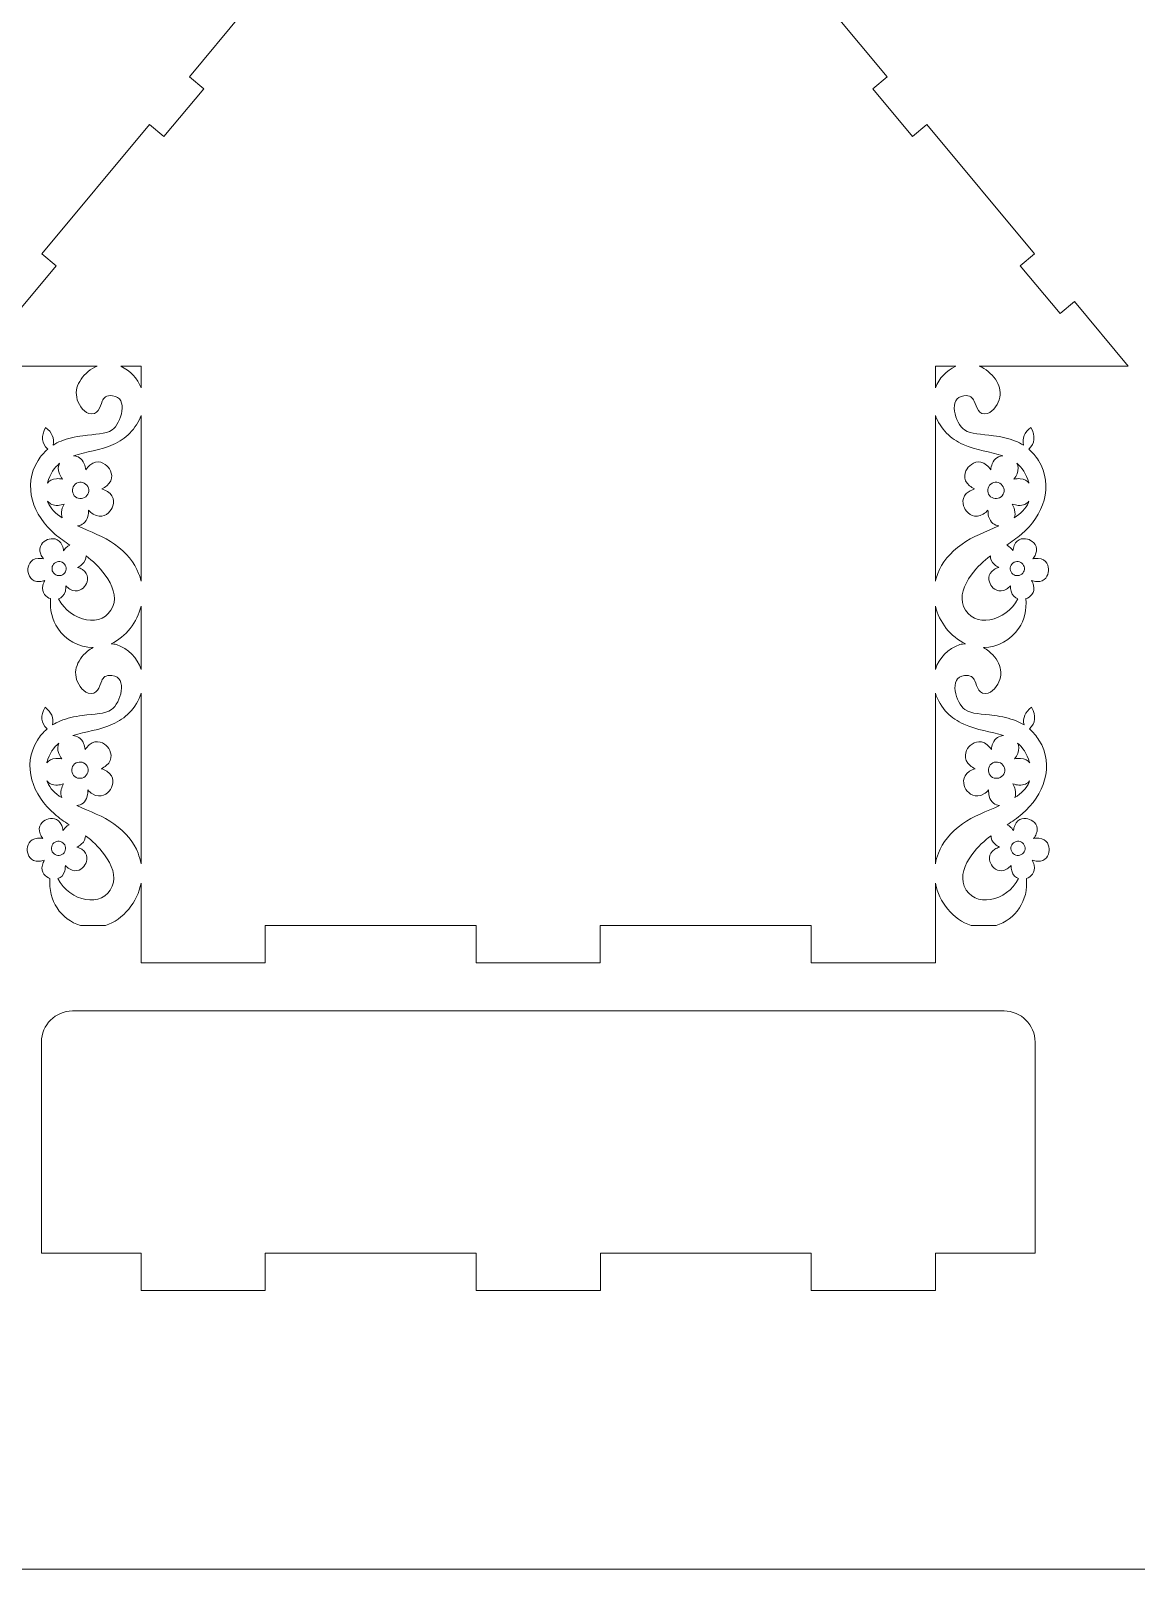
# Model space of a CAD drawing. Header units: millimetres. Extents: x -668 to 668, y -219 to 219.
# Drawn here: x 210.6 to 388.6, y -219.1 to 28.6 of the extents above; entities that cross this region are included whole.
import ezdxf

# ---------------------------------------------------------------- set-up
doc = ezdxf.new("R2010")
doc.units = ezdxf.units.MM
doc.header["$MEASUREMENT"] = 0
doc.layers.add('Layer 1', color=7, linetype='Continuous')

msp = doc.modelspace()

# ---------------------------------------------------------------- linework, layer by layer
at = {"layer": 'Layer 1', "color": 153, "lineweight": 20}
msp.add_lwpolyline([(28.9278, -219.0747), (668.1612, -219.0747), (668.1612, 159.8081), (28.9278, 159.8081), (28.9278, -219.0747)], close=True, dxfattribs=at)
at = {"layer": 'Layer 1', "color": 250, "lineweight": 20}
for points, knots in [([(292.2713, 88.5484), (292.2713, 88.5484), (283.5973, 78.1399), (283.5973, 78.1399), (283.5973, 78.1399), (283.5973, 78.1399), (285.902, 76.2193), (285.902, 76.2193), (285.902, 76.2193), (285.902, 76.2193), (279.5, 68.5372), (279.5, 68.5372), (279.5, 68.5372), (279.5, 68.5372), (277.1953, 70.4579), (277.1953, 70.4579), (277.1953, 70.4579), (277.1953, 70.4579), (259.8473, 49.6409), (259.8473, 49.6409), (259.8473, 49.6409), (259.8473, 49.6409), (262.152, 47.7203), (262.152, 47.7203), (262.152, 47.7203), (262.152, 47.7203), (255.75, 40.0382), (255.75, 40.0382), (255.75, 40.0382), (255.75, 40.0382), (253.4453, 41.9589), (253.4453, 41.9589), (253.4453, 41.9589), (253.4453, 41.9589), (244.7712, 31.5504), (244.7712, 31.5504), (244.7712, 31.5504), (244.7712, 31.5504), (236.0973, 21.1419), (236.0973, 21.1419), (236.0973, 21.1419), (236.0973, 21.1419), (238.402, 19.2213), (238.402, 19.2213), (238.402, 19.2213), (238.402, 19.2213), (232, 11.5392), (232, 11.5392), (232, 11.5392), (232, 11.5392), (229.6953, 13.4599), (229.6953, 13.4599), (229.6953, 13.4599), (229.6953, 13.4599), (212.3473, -7.3571), (212.3473, -7.3571), (212.3473, -7.3571), (212.3473, -7.3571), (214.652, -9.2777), (214.652, -9.2777), (214.652, -9.2777), (214.652, -9.2777), (208.25, -16.9598), (208.25, -16.9598), (208.25, -16.9598), (208.25, -16.9598), (205.9453, -15.0391), (205.9453, -15.0391), (205.9453, -15.0391), (205.9453, -15.0391), (197.2713, -25.4475), (197.2713, -25.4475), (197.2713, -25.4475), (197.2713, -25.4475), (221.2496, -25.4475), (221.2496, -25.4475), (221.2496, -25.4475), (220.7339, -25.6513), (220.2469, -25.936), (219.8085, -26.2974), (219.8085, -26.2974), (217.9784, -27.8062), (217.1962, -29.9329), (218.6313, -31.9853), (218.6313, -31.9853), (218.9774, -32.4802), (219.42, -32.8762), (219.9107, -33.0241), (219.9107, -33.0241), (221.4091, -33.4756), (221.6778, -31.9858), (222.0809, -31.0627), (222.0809, -31.0627), (222.3219, -30.5112), (222.7083, -30.0879), (223.7273, -30.1916), (223.7273, -30.1916), (226.3968, -30.4635), (225.1189, -34.6898), (223.6559, -35.6811), (223.6559, -35.6811), (222.5567, -36.4259), (220.97, -36.35), (218.9579, -36.625), (218.9579, -36.625), (217.6803, -36.7999), (216.5069, -37.0858), (215.438, -37.4826), (215.438, -37.4826), (214.9819, -37.6681), (214.5525, -37.8917), (214.1523, -38.148), (214.1523, -38.148), (214.3916, -37.0297), (213.9919, -36.079), (212.9533, -35.2964), (212.9533, -35.2964), (212.1767, -36.6867), (212.2875, -37.8519), (213.2859, -38.7914), (213.2859, -38.7914), (212.6762, -39.3133), (212.1571, -39.9209), (211.7401, -40.5879), (211.7401, -40.5879), (209.1476, -44.7341), (210.9991, -49.521), (214.458, -52.4627), (214.458, -52.4627), (215.2689, -53.1527), (216.0629, -53.7059), (216.84, -54.2189), (216.84, -54.2189), (216.7024, -54.2872), (216.563, -54.3779), (216.4228, -54.4952), (216.4228, -54.4952), (216.2143, -54.6696), (216.0202, -54.8896), (215.8459, -55.1343), (215.8459, -55.1343), (215.8076, -54.8424), (215.7409, -54.5626), (215.641, -54.3146), (215.641, -54.3146), (215.1222, -53.0262), (213.9108, -53.0802), (213.2435, -53.349), (213.2435, -53.349), (212.5764, -53.6176), (211.6584, -54.4011), (212.1771, -55.6894), (212.1771, -55.6894), (212.2784, -55.9414), (212.4276, -56.1942), (212.6066, -56.4356), (212.6066, -56.4356), (212.317, -56.3816), (212.0303, -56.3586), (211.7635, -56.377), (211.7635, -56.377), (210.3779, -56.4723), (210.0551, -57.641), (210.1044, -58.3588), (210.1044, -58.3588), (210.1537, -59.0764), (210.6152, -60.1915), (212.0008, -60.0964), (212.0008, -60.0964), (212.2719, -60.0778), (212.5583, -60.014), (212.8433, -59.9183), (212.8433, -59.9183), (212.7025, -60.1771), (212.5921, -60.4427), (212.5269, -60.7022), (212.5269, -60.7022), (212.2118, -61.9604), (213.0733, -62.6263), (213.7572, -62.8512), (213.7572, -62.8512), (213.6139, -64.691), (213.9961, -66.2775), (214.9038, -67.6104), (214.9038, -67.6104), (216.1656, -69.5312), (218.2969, -70.6989), (220.5912, -70.732), (220.5912, -70.732), (220.281, -70.8979), (219.985, -71.0953), (219.7085, -71.3233), (219.7085, -71.3233), (217.8784, -72.8321), (217.0962, -74.9588), (218.5313, -77.0112), (218.5313, -77.0112), (218.8774, -77.5061), (219.32, -77.9021), (219.8107, -78.05), (219.8107, -78.05), (221.3091, -78.5015), (221.5778, -77.0117), (221.9809, -76.0886), (221.9809, -76.0886), (222.2219, -75.5371), (222.6083, -75.1138), (223.6273, -75.2175), (223.6273, -75.2175), (226.2968, -75.4894), (225.0189, -79.7157), (223.5559, -80.707), (223.5559, -80.707), (222.4567, -81.4518), (220.87, -81.3759), (218.8579, -81.6509), (218.8579, -81.6509), (217.5803, -81.8258), (216.4069, -82.1117), (215.338, -82.5085), (215.338, -82.5085), (214.8819, -82.694), (214.4525, -82.9176), (214.0523, -83.1739), (214.0523, -83.1739), (214.2916, -82.0556), (213.8919, -81.1049), (212.8533, -80.3223), (212.8533, -80.3223), (212.0767, -81.7126), (212.1875, -82.8778), (213.1859, -83.8173), (213.1859, -83.8173), (212.5762, -84.3392), (212.0571, -84.9468), (211.6401, -85.6138), (211.6401, -85.6138), (209.0476, -89.76), (210.8991, -94.5469), (214.358, -97.4886), (214.358, -97.4886), (215.1689, -98.1786), (215.9629, -98.7318), (216.74, -99.2448), (216.74, -99.2448), (216.6024, -99.3131), (216.463, -99.4038), (216.3228, -99.5211), (216.3228, -99.5211), (216.1143, -99.6955), (215.9202, -99.9155), (215.7459, -100.1602), (215.7459, -100.1602), (215.7076, -99.8683), (215.6409, -99.5885), (215.541, -99.3405), (215.541, -99.3405), (215.0222, -98.0521), (213.8108, -98.1061), (213.1435, -98.3749), (213.1435, -98.3749), (212.4764, -98.6435), (211.5584, -99.427), (212.0771, -100.7153), (212.0771, -100.7153), (212.1784, -100.9673), (212.3276, -101.2201), (212.5066, -101.4615), (212.5066, -101.4615), (212.217, -101.4075), (211.9303, -101.3845), (211.6635, -101.4029), (211.6635, -101.4029), (210.2779, -101.4982), (209.9551, -102.6669), (210.0044, -103.3847), (210.0044, -103.3847), (210.0537, -104.1023), (210.5152, -105.2174), (211.9008, -105.1223), (211.9008, -105.1223), (212.1719, -105.1037), (212.4583, -105.0399), (212.7433, -104.9442), (212.7433, -104.9442), (212.6025, -105.203), (212.4921, -105.4686), (212.4269, -105.7281), (212.4269, -105.7281), (212.1118, -106.9863), (212.9733, -107.6522), (213.6572, -107.8771), (213.6572, -107.8771), (213.5139, -109.7169), (213.8961, -111.3034), (214.8038, -112.6363), (214.8038, -112.6363), (215.6993, -113.9994), (217.0326, -114.9834), (218.5513, -115.4516), (218.5513, -115.4516), (218.5513, -115.4516), (222.5703, -115.4516), (222.5703, -115.4516), (222.5703, -115.4516), (225.5052, -114.5276), (227.7499, -111.6515), (228.3297, -108.6354), (228.3297, -108.6354), (228.3297, -108.6354), (228.3297, -115.4516), (228.3297, -115.4516), (228.3297, -115.4516), (228.3297, -115.4516), (228.3297, -121.4516), (228.3297, -121.4516), (228.3297, -121.4516), (228.3297, -121.4516), (248.3297, -121.4516), (248.3297, -121.4516), (248.3297, -121.4516), (248.3297, -121.4516), (248.3297, -115.4516), (248.3297, -115.4516), (248.3297, -115.4516), (248.3297, -115.4516), (282.2714, -115.4516), (282.2714, -115.4516), (282.2714, -115.4516), (282.2714, -115.4516), (282.2714, -121.4516), (282.2714, -121.4516), (282.2714, -121.4516), (282.2714, -121.4516), (292.2713, -121.4516), (292.2713, -121.4516), (292.2713, -121.4516), (292.2713, -121.4516), (302.2712, -121.4516), (302.2712, -121.4516), (302.2712, -121.4516), (302.2712, -121.4516), (302.2712, -115.4516), (302.2712, -115.4516), (302.2712, -115.4516), (302.2712, -115.4516), (336.2129, -115.4516), (336.2129, -115.4516), (336.2129, -115.4516), (336.2129, -115.4516), (336.2129, -121.4516), (336.2129, -121.4516), (336.2129, -121.4516), (336.2129, -121.4516), (356.2129, -121.4516), (356.2129, -121.4516), (356.2129, -121.4516), (356.2129, -121.4516), (356.2129, -115.4516), (356.2129, -115.4516), (356.2129, -115.4516), (356.2129, -115.4516), (356.2129, -108.6354), (356.2129, -108.6354), (356.2129, -108.6354), (356.7927, -111.6515), (359.0374, -114.5276), (361.9723, -115.4516), (361.9723, -115.4516), (361.9723, -115.4516), (365.9913, -115.4516), (365.9913, -115.4516), (365.9913, -115.4516), (367.51, -114.9834), (368.8433, -113.9994), (369.7388, -112.6363), (369.7388, -112.6363), (370.6465, -111.3034), (371.0287, -109.7169), (370.8854, -107.8771), (370.8854, -107.8771), (371.5693, -107.6522), (372.4308, -106.9863), (372.1157, -105.7281), (372.1157, -105.7281), (372.0505, -105.4686), (371.9401, -105.203), (371.7993, -104.9442), (371.7993, -104.9442), (372.0843, -105.0399), (372.3707, -105.1037), (372.6418, -105.1223), (372.6418, -105.1223), (374.0274, -105.2174), (374.4889, -104.1023), (374.5382, -103.3847), (374.5382, -103.3847), (374.5875, -102.6669), (374.2647, -101.4982), (372.8791, -101.4029), (372.8791, -101.4029), (372.6123, -101.3845), (372.3256, -101.4075), (372.036, -101.4615), (372.036, -101.4615), (372.215, -101.2201), (372.3642, -100.9673), (372.4655, -100.7153), (372.4655, -100.7153), (372.9842, -99.427), (372.0662, -98.6435), (371.3991, -98.3749), (371.3991, -98.3749), (370.7318, -98.1061), (369.5204, -98.0521), (369.0016, -99.3405), (369.0016, -99.3405), (368.9017, -99.5885), (368.835, -99.8683), (368.7967, -100.1602), (368.7967, -100.1602), (368.6224, -99.9155), (368.4283, -99.6955), (368.2198, -99.5211), (368.2198, -99.5211), (368.0796, -99.4038), (367.9402, -99.3131), (367.8026, -99.2448), (367.8026, -99.2448), (368.5797, -98.7318), (369.3737, -98.1786), (370.1846, -97.4886), (370.1846, -97.4886), (373.6435, -94.5469), (375.495, -89.76), (372.9025, -85.6138), (372.9025, -85.6138), (372.4855, -84.9468), (371.9664, -84.3392), (371.3567, -83.8173), (371.3567, -83.8173), (372.3551, -82.8778), (372.4659, -81.7126), (371.6893, -80.3223), (371.6893, -80.3223), (370.6507, -81.1049), (370.251, -82.0556), (370.4903, -83.1739), (370.4903, -83.1739), (370.0901, -82.9176), (369.6607, -82.694), (369.2046, -82.5085), (369.2046, -82.5085), (368.1357, -82.1117), (366.9623, -81.8258), (365.6847, -81.6509), (365.6847, -81.6509), (363.6726, -81.3759), (362.0859, -81.4518), (360.9867, -80.707), (360.9867, -80.707), (359.5237, -79.7157), (358.2458, -75.4894), (360.9153, -75.2175), (360.9153, -75.2175), (361.9343, -75.1138), (362.3207, -75.5371), (362.5617, -76.0886), (362.5617, -76.0886), (362.9648, -77.0117), (363.2335, -78.5015), (364.7319, -78.05), (364.7319, -78.05), (365.2226, -77.9021), (365.6652, -77.5061), (366.0113, -77.0112), (366.0113, -77.0112), (367.4464, -74.9588), (366.6642, -72.8321), (364.8341, -71.3233), (364.8341, -71.3233), (364.5576, -71.0953), (364.2616, -70.8979), (363.9514, -70.732), (363.9514, -70.732), (366.2457, -70.6989), (368.377, -69.5312), (369.6388, -67.6104), (369.6388, -67.6104), (370.5465, -66.2775), (370.9287, -64.691), (370.7854, -62.8512), (370.7854, -62.8512), (371.4693, -62.6263), (372.3308, -61.9604), (372.0157, -60.7022), (372.0157, -60.7022), (371.9505, -60.4427), (371.8401, -60.1771), (371.6993, -59.9183), (371.6993, -59.9183), (371.9843, -60.014), (372.2707, -60.0778), (372.5418, -60.0964), (372.5418, -60.0964), (373.9274, -60.1915), (374.3889, -59.0764), (374.4382, -58.3588), (374.4382, -58.3588), (374.4875, -57.641), (374.1647, -56.4723), (372.7791, -56.377), (372.7791, -56.377), (372.5123, -56.3586), (372.2256, -56.3816), (371.936, -56.4356), (371.936, -56.4356), (372.115, -56.1942), (372.2642, -55.9414), (372.3655, -55.6894), (372.3655, -55.6894), (372.8842, -54.4011), (371.9662, -53.6176), (371.2991, -53.349), (371.2991, -53.349), (370.6318, -53.0802), (369.4204, -53.0262), (368.9016, -54.3146), (368.9016, -54.3146), (368.8017, -54.5626), (368.735, -54.8424), (368.6967, -55.1343), (368.6967, -55.1343), (368.5224, -54.8896), (368.3283, -54.6696), (368.1198, -54.4952), (368.1198, -54.4952), (367.9796, -54.3779), (367.8402, -54.2872), (367.7026, -54.2189), (367.7026, -54.2189), (368.4797, -53.7059), (369.2737, -53.1527), (370.0846, -52.4627), (370.0846, -52.4627), (373.5435, -49.521), (375.395, -44.7341), (372.8025, -40.5879), (372.8025, -40.5879), (372.3855, -39.9209), (371.8664, -39.3133), (371.2567, -38.7914), (371.2567, -38.7914), (372.2551, -37.8519), (372.3659, -36.6867), (371.5893, -35.2964), (371.5893, -35.2964), (370.5507, -36.079), (370.151, -37.0297), (370.3903, -38.148), (370.3903, -38.148), (369.9901, -37.8917), (369.5607, -37.6681), (369.1046, -37.4826), (369.1046, -37.4826), (368.0357, -37.0858), (366.8623, -36.7999), (365.5847, -36.625), (365.5847, -36.625), (363.5726, -36.35), (361.9859, -36.4259), (360.8867, -35.6811), (360.8867, -35.6811), (359.4237, -34.6898), (358.1458, -30.4635), (360.8153, -30.1916), (360.8153, -30.1916), (361.8343, -30.0879), (362.2207, -30.5112), (362.4617, -31.0627), (362.4617, -31.0627), (362.8648, -31.9858), (363.1335, -33.4756), (364.6319, -33.0241), (364.6319, -33.0241), (365.1226, -32.8762), (365.5652, -32.4802), (365.9113, -31.9853), (365.9113, -31.9853), (367.3464, -29.9329), (366.5642, -27.8062), (364.7341, -26.2974), (364.7341, -26.2974), (364.2957, -25.936), (363.8087, -25.6513), (363.293, -25.4475), (363.293, -25.4475), (363.293, -25.4475), (387.2713, -25.4475), (387.2713, -25.4475), (387.2713, -25.4475), (387.2713, -25.4475), (378.5973, -15.0391), (378.5973, -15.0391), (378.5973, -15.0391), (378.5973, -15.0391), (376.2926, -16.9598), (376.2926, -16.9598), (376.2926, -16.9598), (376.2926, -16.9598), (369.8906, -9.2777), (369.8906, -9.2777), (369.8906, -9.2777), (369.8906, -9.2777), (372.1953, -7.3571), (372.1953, -7.3571), (372.1953, -7.3571), (372.1953, -7.3571), (354.8473, 13.4599), (354.8473, 13.4599), (354.8473, 13.4599), (354.8473, 13.4599), (352.5426, 11.5392), (352.5426, 11.5392), (352.5426, 11.5392), (352.5426, 11.5392), (346.1406, 19.2213), (346.1406, 19.2213), (346.1406, 19.2213), (346.1406, 19.2213), (348.4453, 21.1419), (348.4453, 21.1419), (348.4453, 21.1419), (348.4453, 21.1419), (339.7714, 31.5504), (339.7714, 31.5504), (339.7714, 31.5504), (339.7714, 31.5504), (331.0973, 41.9589), (331.0973, 41.9589), (331.0973, 41.9589), (331.0973, 41.9589), (328.7926, 40.0382), (328.7926, 40.0382), (328.7926, 40.0382), (328.7926, 40.0382), (322.3906, 47.7203), (322.3906, 47.7203), (322.3906, 47.7203), (322.3906, 47.7203), (324.6953, 49.6409), (324.6953, 49.6409), (324.6953, 49.6409), (324.6953, 49.6409), (307.3473, 70.4579), (307.3473, 70.4579), (307.3473, 70.4579), (307.3473, 70.4579), (305.0426, 68.5372), (305.0426, 68.5372), (305.0426, 68.5372), (305.0426, 68.5372), (298.6406, 76.2193), (298.6406, 76.2193), (298.6406, 76.2193), (298.6406, 76.2193), (300.9453, 78.1399), (300.9453, 78.1399), (300.9453, 78.1399), (300.9453, 78.1399), (292.2713, 88.5484), (292.2713, 88.5484)], [0, 0, 0, 0, 0.00591716, 0.00591716, 0.00591716, 0.00591716, 0.01183432, 0.01183432, 0.01183432, 0.01183432, 0.01775148, 0.01775148, 0.01775148, 0.01775148, 0.02366864, 0.02366864, 0.02366864, 0.02366864, 0.0295858, 0.0295858, 0.0295858, 0.0295858, 0.03550296, 0.03550296, 0.03550296, 0.03550296, 0.04142012, 0.04142012, 0.04142012, 0.04142012, 0.04733728, 0.04733728, 0.04733728, 0.04733728, 0.05325444, 0.05325444, 0.05325444, 0.05325444, 0.0591716, 0.0591716, 0.0591716, 0.0591716, 0.06508876, 0.06508876, 0.06508876, 0.06508876, 0.07100592, 0.07100592, 0.07100592, 0.07100592, 0.07692308, 0.07692308, 0.07692308, 0.07692308, 0.08284024, 0.08284024, 0.08284024, 0.08284024, 0.0887574, 0.0887574, 0.0887574, 0.0887574, 0.09467456, 0.09467456, 0.09467456, 0.09467456, 0.10059172, 0.10059172, 0.10059172, 0.10059172, 0.10650888, 0.10650888, 0.10650888, 0.10650888, 0.11242604, 0.11242604, 0.11242604, 0.11242604, 0.1183432, 0.1183432, 0.1183432, 0.1183432, 0.12426036, 0.12426036, 0.12426036, 0.12426036, 0.13017751, 0.13017751, 0.13017751, 0.13017751, 0.13609467, 0.13609467, 0.13609467, 0.13609467, 0.14201183, 0.14201183, 0.14201183, 0.14201183, 0.14792899, 0.14792899, 0.14792899, 0.14792899, 0.15384615, 0.15384615, 0.15384615, 0.15384615, 0.15976331, 0.15976331, 0.15976331, 0.15976331, 0.16568047, 0.16568047, 0.16568047, 0.16568047, 0.17159763, 0.17159763, 0.17159763, 0.17159763, 0.17751479, 0.17751479, 0.17751479, 0.17751479, 0.18343195, 0.18343195, 0.18343195, 0.18343195, 0.18934911, 0.18934911, 0.18934911, 0.18934911, 0.19526627, 0.19526627, 0.19526627, 0.19526627, 0.20118343, 0.20118343, 0.20118343, 0.20118343, 0.20710059, 0.20710059, 0.20710059, 0.20710059, 0.21301775, 0.21301775, 0.21301775, 0.21301775, 0.21893491, 0.21893491, 0.21893491, 0.21893491, 0.22485207, 0.22485207, 0.22485207, 0.22485207, 0.23076923, 0.23076923, 0.23076923, 0.23076923, 0.23668639, 0.23668639, 0.23668639, 0.23668639, 0.24260355, 0.24260355, 0.24260355, 0.24260355, 0.24852071, 0.24852071, 0.24852071, 0.24852071, 0.25443787, 0.25443787, 0.25443787, 0.25443787, 0.26035503, 0.26035503, 0.26035503, 0.26035503, 0.26627219, 0.26627219, 0.26627219, 0.26627219, 0.27218935, 0.27218935, 0.27218935, 0.27218935, 0.27810651, 0.27810651, 0.27810651, 0.27810651, 0.28402367, 0.28402367, 0.28402367, 0.28402367, 0.28994083, 0.28994083, 0.28994083, 0.28994083, 0.29585799, 0.29585799, 0.29585799, 0.29585799, 0.30177515, 0.30177515, 0.30177515, 0.30177515, 0.30769231, 0.30769231, 0.30769231, 0.30769231, 0.31360947, 0.31360947, 0.31360947, 0.31360947, 0.31952663, 0.31952663, 0.31952663, 0.31952663, 0.32544379, 0.32544379, 0.32544379, 0.32544379, 0.33136095, 0.33136095, 0.33136095, 0.33136095, 0.33727811, 0.33727811, 0.33727811, 0.33727811, 0.34319527, 0.34319527, 0.34319527, 0.34319527, 0.34911243, 0.34911243, 0.34911243, 0.34911243, 0.35502959, 0.35502959, 0.35502959, 0.35502959, 0.36094675, 0.36094675, 0.36094675, 0.36094675, 0.36686391, 0.36686391, 0.36686391, 0.36686391, 0.37278107, 0.37278107, 0.37278107, 0.37278107, 0.37869822, 0.37869822, 0.37869822, 0.37869822, 0.38461538, 0.38461538, 0.38461538, 0.38461538, 0.39053254, 0.39053254, 0.39053254, 0.39053254, 0.3964497, 0.3964497, 0.3964497, 0.3964497, 0.40236686, 0.40236686, 0.40236686, 0.40236686, 0.40828402, 0.40828402, 0.40828402, 0.40828402, 0.41420118, 0.41420118, 0.41420118, 0.41420118, 0.42011834, 0.42011834, 0.42011834, 0.42011834, 0.4260355, 0.4260355, 0.4260355, 0.4260355, 0.43195266, 0.43195266, 0.43195266, 0.43195266, 0.43786982, 0.43786982, 0.43786982, 0.43786982, 0.44378698, 0.44378698, 0.44378698, 0.44378698, 0.44970414, 0.44970414, 0.44970414, 0.44970414, 0.4556213, 0.4556213, 0.4556213, 0.4556213, 0.46153846, 0.46153846, 0.46153846, 0.46153846, 0.46745562, 0.46745562, 0.46745562, 0.46745562, 0.47337278, 0.47337278, 0.47337278, 0.47337278, 0.47928994, 0.47928994, 0.47928994, 0.47928994, 0.4852071, 0.4852071, 0.4852071, 0.4852071, 0.49112426, 0.49112426, 0.49112426, 0.49112426, 0.49704142, 0.49704142, 0.49704142, 0.49704142, 0.50295858, 0.50295858, 0.50295858, 0.50295858, 0.50887574, 0.50887574, 0.50887574, 0.50887574, 0.5147929, 0.5147929, 0.5147929, 0.5147929, 0.52071006, 0.52071006, 0.52071006, 0.52071006, 0.52662722, 0.52662722, 0.52662722, 0.52662722, 0.53254438, 0.53254438, 0.53254438, 0.53254438, 0.53846154, 0.53846154, 0.53846154, 0.53846154, 0.5443787, 0.5443787, 0.5443787, 0.5443787, 0.55029586, 0.55029586, 0.55029586, 0.55029586, 0.55621302, 0.55621302, 0.55621302, 0.55621302, 0.56213018, 0.56213018, 0.56213018, 0.56213018, 0.56804734, 0.56804734, 0.56804734, 0.56804734, 0.5739645, 0.5739645, 0.5739645, 0.5739645, 0.57988166, 0.57988166, 0.57988166, 0.57988166, 0.58579882, 0.58579882, 0.58579882, 0.58579882, 0.59171598, 0.59171598, 0.59171598, 0.59171598, 0.59763314, 0.59763314, 0.59763314, 0.59763314, 0.6035503, 0.6035503, 0.6035503, 0.6035503, 0.60946746, 0.60946746, 0.60946746, 0.60946746, 0.61538462, 0.61538462, 0.61538462, 0.61538462, 0.62130178, 0.62130178, 0.62130178, 0.62130178, 0.62721893, 0.62721893, 0.62721893, 0.62721893, 0.63313609, 0.63313609, 0.63313609, 0.63313609, 0.63905325, 0.63905325, 0.63905325, 0.63905325, 0.64497041, 0.64497041, 0.64497041, 0.64497041, 0.65088757, 0.65088757, 0.65088757, 0.65088757, 0.65680473, 0.65680473, 0.65680473, 0.65680473, 0.66272189, 0.66272189, 0.66272189, 0.66272189, 0.66863905, 0.66863905, 0.66863905, 0.66863905, 0.67455621, 0.67455621, 0.67455621, 0.67455621, 0.68047337, 0.68047337, 0.68047337, 0.68047337, 0.68639053, 0.68639053, 0.68639053, 0.68639053, 0.69230769, 0.69230769, 0.69230769, 0.69230769, 0.69822485, 0.69822485, 0.69822485, 0.69822485, 0.70414201, 0.70414201, 0.70414201, 0.70414201, 0.71005917, 0.71005917, 0.71005917, 0.71005917, 0.71597633, 0.71597633, 0.71597633, 0.71597633, 0.72189349, 0.72189349, 0.72189349, 0.72189349, 0.72781065, 0.72781065, 0.72781065, 0.72781065, 0.73372781, 0.73372781, 0.73372781, 0.73372781, 0.73964497, 0.73964497, 0.73964497, 0.73964497, 0.74556213, 0.74556213, 0.74556213, 0.74556213, 0.75147929, 0.75147929, 0.75147929, 0.75147929, 0.75739645, 0.75739645, 0.75739645, 0.75739645, 0.76331361, 0.76331361, 0.76331361, 0.76331361, 0.76923077, 0.76923077, 0.76923077, 0.76923077, 0.77514793, 0.77514793, 0.77514793, 0.77514793, 0.78106509, 0.78106509, 0.78106509, 0.78106509, 0.78698225, 0.78698225, 0.78698225, 0.78698225, 0.79289941, 0.79289941, 0.79289941, 0.79289941, 0.79881657, 0.79881657, 0.79881657, 0.79881657, 0.80473373, 0.80473373, 0.80473373, 0.80473373, 0.81065089, 0.81065089, 0.81065089, 0.81065089, 0.81656805, 0.81656805, 0.81656805, 0.81656805, 0.82248521, 0.82248521, 0.82248521, 0.82248521, 0.82840237, 0.82840237, 0.82840237, 0.82840237, 0.83431953, 0.83431953, 0.83431953, 0.83431953, 0.84023669, 0.84023669, 0.84023669, 0.84023669, 0.84615385, 0.84615385, 0.84615385, 0.84615385, 0.85207101, 0.85207101, 0.85207101, 0.85207101, 0.85798817, 0.85798817, 0.85798817, 0.85798817, 0.86390533, 0.86390533, 0.86390533, 0.86390533, 0.86982249, 0.86982249, 0.86982249, 0.86982249, 0.87573964, 0.87573964, 0.87573964, 0.87573964, 0.8816568, 0.8816568, 0.8816568, 0.8816568, 0.88757396, 0.88757396, 0.88757396, 0.88757396, 0.89349112, 0.89349112, 0.89349112, 0.89349112, 0.89940828, 0.89940828, 0.89940828, 0.89940828, 0.90532544, 0.90532544, 0.90532544, 0.90532544, 0.9112426, 0.9112426, 0.9112426, 0.9112426, 0.91715976, 0.91715976, 0.91715976, 0.91715976, 0.92307692, 0.92307692, 0.92307692, 0.92307692, 0.92899408, 0.92899408, 0.92899408, 0.92899408, 0.93491124, 0.93491124, 0.93491124, 0.93491124, 0.9408284, 0.9408284, 0.9408284, 0.9408284, 0.94674556, 0.94674556, 0.94674556, 0.94674556, 0.95266272, 0.95266272, 0.95266272, 0.95266272, 0.95857988, 0.95857988, 0.95857988, 0.95857988, 0.96449704, 0.96449704, 0.96449704, 0.96449704, 0.9704142, 0.9704142, 0.9704142, 0.9704142, 0.97633136, 0.97633136, 0.97633136, 0.97633136, 0.98224852, 0.98224852, 0.98224852, 0.98224852, 0.98816568, 0.98816568, 0.98816568, 0.98816568, 1, 1, 1, 1]), ([(228.3297, -25.4475), (228.3297, -25.4475), (228.3297, -28.9362), (228.3297, -28.9362), (228.3297, -28.9362), (227.7417, -27.3862), (226.5631, -26.1316), (225.0548, -25.4475), (225.0548, -25.4475), (225.0548, -25.4475), (228.3297, -25.4475), (228.3297, -25.4475)], [0, 0, 0, 0, 0.25, 0.25, 0.25, 0.25, 0.5, 0.5, 0.5, 0.5, 1, 1, 1, 1]), ([(356.2129, -25.4475), (356.2129, -25.4475), (356.2129, -28.9362), (356.2129, -28.9362), (356.2129, -28.9362), (356.8009, -27.3862), (357.9795, -26.1316), (359.4878, -25.4475), (359.4878, -25.4475), (359.4878, -25.4475), (356.2129, -25.4475), (356.2129, -25.4475)], [0, 0, 0, 0, 0.25, 0.25, 0.25, 0.25, 0.5, 0.5, 0.5, 0.5, 1, 1, 1, 1]), ([(228.3297, -33.3527), (228.3297, -33.3527), (228.3297, -60.0278), (228.3297, -60.0278), (228.3297, -60.0278), (228.2279, -59.6132), (228.0944, -59.2025), (227.9286, -58.7989), (227.9286, -58.7989), (227.2998, -57.0539), (226.0021, -55.4727), (224.0357, -54.0552), (224.0357, -54.0552), (222.4062, -52.8805), (220.1351, -52.0541), (218.0836, -51.1288), (218.0836, -51.1288), (218.7697, -51.0463), (219.4858, -50.6542), (219.7486, -49.6061), (219.7486, -49.6061), (219.8249, -49.3015), (219.8572, -48.9638), (219.8539, -48.6164), (219.8539, -48.6164), (220.0877, -48.8637), (220.3405, -49.08), (220.6026, -49.2441), (220.6026, -49.2441), (221.9627, -50.0964), (223.0588, -49.2227), (223.5001, -48.5181), (223.5001, -48.5181), (223.9417, -47.8134), (224.2676, -46.4574), (222.9073, -45.605), (222.9073, -45.605), (222.6413, -45.4383), (222.33, -45.3032), (221.9988, -45.1991), (221.9988, -45.1991), (222.3062, -45.0527), (222.59, -44.8793), (222.8269, -44.6809), (222.8269, -44.6809), (224.058, -43.6506), (223.5656, -42.3382), (223.032, -41.7005), (223.032, -41.7005), (222.4982, -41.063), (221.3092, -40.3339), (220.0782, -41.3642), (220.0782, -41.3642), (219.8372, -41.5659), (219.6128, -41.82), (219.4113, -42.1029), (219.4113, -42.1029), (219.3673, -41.7653), (219.2901, -41.4419), (219.1746, -41.1551), (219.1746, -41.1551), (218.7979, -40.2199), (218.1055, -39.8968), (217.4513, -39.8626), (217.4513, -39.8626), (219.45, -39.1767), (221.784, -39.0221), (223.8444, -38.0443), (223.8444, -38.0443), (224.846, -37.569), (225.8011, -36.9581), (226.5135, -36.2093), (226.5135, -36.2093), (227.3125, -35.3696), (227.9468, -34.399), (228.3297, -33.3527)], [0, 0, 0, 0, 0.05, 0.05, 0.05, 0.05, 0.1, 0.1, 0.1, 0.1, 0.15, 0.15, 0.15, 0.15, 0.2, 0.2, 0.2, 0.2, 0.25, 0.25, 0.25, 0.25, 0.3, 0.3, 0.3, 0.3, 0.35, 0.35, 0.35, 0.35, 0.4, 0.4, 0.4, 0.4, 0.45, 0.45, 0.45, 0.45, 0.5, 0.5, 0.5, 0.5, 0.55, 0.55, 0.55, 0.55, 0.6, 0.6, 0.6, 0.6, 0.65, 0.65, 0.65, 0.65, 0.7, 0.7, 0.7, 0.7, 0.75, 0.75, 0.75, 0.75, 0.8, 0.8, 0.8, 0.8, 0.85, 0.85, 0.85, 0.85, 0.9, 0.9, 0.9, 0.9, 1, 1, 1, 1]), ([(356.2129, -33.3527), (356.2129, -33.3527), (356.2129, -60.0278), (356.2129, -60.0278), (356.2129, -60.0278), (356.3147, -59.6132), (356.4482, -59.2025), (356.614, -58.7989), (356.614, -58.7989), (357.2428, -57.0539), (358.5405, -55.4727), (360.5069, -54.0552), (360.5069, -54.0552), (362.1364, -52.8805), (364.4075, -52.0541), (366.459, -51.1288), (366.459, -51.1288), (365.7729, -51.0463), (365.0568, -50.6542), (364.794, -49.6061), (364.794, -49.6061), (364.7177, -49.3015), (364.6854, -48.9638), (364.6887, -48.6164), (364.6887, -48.6164), (364.4549, -48.8637), (364.2021, -49.08), (363.94, -49.2441), (363.94, -49.2441), (362.5799, -50.0964), (361.4838, -49.2227), (361.0425, -48.5181), (361.0425, -48.5181), (360.6009, -47.8134), (360.275, -46.4574), (361.6353, -45.605), (361.6353, -45.605), (361.9013, -45.4383), (362.2126, -45.3032), (362.5438, -45.1991), (362.5438, -45.1991), (362.2364, -45.0527), (361.9526, -44.8793), (361.7157, -44.6809), (361.7157, -44.6809), (360.4846, -43.6506), (360.977, -42.3382), (361.5106, -41.7005), (361.5106, -41.7005), (362.0444, -41.063), (363.2334, -40.3339), (364.4644, -41.3642), (364.4644, -41.3642), (364.7054, -41.5659), (364.9298, -41.82), (365.1313, -42.1029), (365.1313, -42.1029), (365.1753, -41.7653), (365.2525, -41.4419), (365.368, -41.1551), (365.368, -41.1551), (365.7447, -40.2199), (366.4371, -39.8968), (367.0913, -39.8626), (367.0913, -39.8626), (365.0926, -39.1767), (362.7586, -39.0221), (360.6982, -38.0443), (360.6982, -38.0443), (359.6966, -37.569), (358.7415, -36.9581), (358.0291, -36.2093), (358.0291, -36.2093), (357.2301, -35.3696), (356.5958, -34.399), (356.2129, -33.3527)], [0, 0, 0, 0, 0.05, 0.05, 0.05, 0.05, 0.1, 0.1, 0.1, 0.1, 0.15, 0.15, 0.15, 0.15, 0.2, 0.2, 0.2, 0.2, 0.25, 0.25, 0.25, 0.25, 0.3, 0.3, 0.3, 0.3, 0.35, 0.35, 0.35, 0.35, 0.4, 0.4, 0.4, 0.4, 0.45, 0.45, 0.45, 0.45, 0.5, 0.5, 0.5, 0.5, 0.55, 0.55, 0.55, 0.55, 0.6, 0.6, 0.6, 0.6, 0.65, 0.65, 0.65, 0.65, 0.7, 0.7, 0.7, 0.7, 0.75, 0.75, 0.75, 0.75, 0.8, 0.8, 0.8, 0.8, 0.85, 0.85, 0.85, 0.85, 0.9, 0.9, 0.9, 0.9, 1, 1, 1, 1]), ([(215.1707, -42.7444), (215.2881, -43.0358), (215.4605, -43.3279), (215.6673, -43.6069), (215.6673, -43.6069), (215.3327, -43.5446), (215.0012, -43.5182), (214.6927, -43.5393), (214.6927, -43.5393), (213.9972, -43.5871), (213.5334, -43.8688), (213.2359, -44.2403), (213.2359, -44.2403), (213.2359, -44.2403), (213.25, -44.1935), (213.25, -44.1935), (213.25, -44.1935), (213.6917, -42.7423), (214.3707, -41.7616), (215.2038, -41.0682), (215.2038, -41.0682), (214.9698, -41.504), (214.8964, -42.0634), (215.1707, -42.7444)], [0, 0, 0, 0, 0.14285714, 0.14285714, 0.14285714, 0.14285714, 0.28571429, 0.28571429, 0.28571429, 0.28571429, 0.42857143, 0.42857143, 0.42857143, 0.42857143, 0.57142857, 0.57142857, 0.57142857, 0.57142857, 0.71428571, 0.71428571, 0.71428571, 0.71428571, 1, 1, 1, 1]), ([(369.3719, -42.7444), (369.2545, -43.0358), (369.0821, -43.3279), (368.8753, -43.6069), (368.8753, -43.6069), (369.2099, -43.5446), (369.5414, -43.5182), (369.8499, -43.5393), (369.8499, -43.5393), (370.5454, -43.5871), (371.0092, -43.8688), (371.3067, -44.2403), (371.3067, -44.2403), (371.3067, -44.2403), (371.2926, -44.1935), (371.2926, -44.1935), (371.2926, -44.1935), (370.8509, -42.7423), (370.1719, -41.7616), (369.3388, -41.0682), (369.3388, -41.0682), (369.5728, -41.504), (369.6462, -42.0634), (369.3719, -42.7444)], [0, 0, 0, 0, 0.14285714, 0.14285714, 0.14285714, 0.14285714, 0.28571429, 0.28571429, 0.28571429, 0.28571429, 0.42857143, 0.42857143, 0.42857143, 0.42857143, 0.57142857, 0.57142857, 0.57142857, 0.57142857, 0.71428571, 0.71428571, 0.71428571, 0.71428571, 1, 1, 1, 1]), ([(219.421, -46.4433), (218.8633, -46.9103), (218.0325, -46.8366), (217.5654, -46.2786), (217.5654, -46.2786), (217.0985, -45.7207), (217.1723, -44.8898), (217.7301, -44.423), (217.7301, -44.423), (218.2878, -43.956), (219.1189, -44.0298), (219.5857, -44.5876), (219.5857, -44.5876), (220.0528, -45.1454), (219.9791, -45.9764), (219.421, -46.4433)], [0, 0, 0, 0, 0.2, 0.2, 0.2, 0.2, 0.4, 0.4, 0.4, 0.4, 0.6, 0.6, 0.6, 0.6, 1, 1, 1, 1]), ([(365.1216, -46.4433), (365.6793, -46.9103), (366.5101, -46.8366), (366.9772, -46.2786), (366.9772, -46.2786), (367.4441, -45.7207), (367.3703, -44.8898), (366.8125, -44.423), (366.8125, -44.423), (366.2548, -43.956), (365.4237, -44.0298), (364.9569, -44.5876), (364.9569, -44.5876), (364.4898, -45.1454), (364.5635, -45.9764), (365.1216, -46.4433)], [0, 0, 0, 0, 0.2, 0.2, 0.2, 0.2, 0.4, 0.4, 0.4, 0.4, 0.6, 0.6, 0.6, 0.6, 1, 1, 1, 1]), ([(215.5751, -48.5387), (215.4438, -49.0624), (215.4892, -49.4976), (215.6378, -49.8519), (215.6378, -49.8519), (214.5697, -49.1684), (213.732, -48.3714), (213.3361, -47.3507), (213.3361, -47.3507), (213.3361, -47.3507), (213.2644, -47.1522), (213.2644, -47.1522), (213.2644, -47.1522), (213.6034, -47.5821), (214.1443, -47.8948), (214.9669, -47.8383), (214.9669, -47.8383), (215.2804, -47.817), (215.6113, -47.7433), (215.9407, -47.6324), (215.9407, -47.6324), (215.778, -47.9316), (215.6503, -48.2387), (215.5751, -48.5387)], [0, 0, 0, 0, 0.14285714, 0.14285714, 0.14285714, 0.14285714, 0.28571429, 0.28571429, 0.28571429, 0.28571429, 0.42857143, 0.42857143, 0.42857143, 0.42857143, 0.57142857, 0.57142857, 0.57142857, 0.57142857, 0.71428571, 0.71428571, 0.71428571, 0.71428571, 1, 1, 1, 1]), ([(368.9675, -48.5387), (369.0988, -49.0624), (369.0534, -49.4976), (368.9048, -49.8519), (368.9048, -49.8519), (369.9729, -49.1684), (370.8106, -48.3714), (371.2065, -47.3507), (371.2065, -47.3507), (371.2065, -47.3507), (371.2782, -47.1522), (371.2782, -47.1522), (371.2782, -47.1522), (370.9392, -47.5821), (370.3983, -47.8948), (369.5757, -47.8383), (369.5757, -47.8383), (369.2622, -47.817), (368.9313, -47.7433), (368.6019, -47.6324), (368.6019, -47.6324), (368.7646, -47.9316), (368.8923, -48.2387), (368.9675, -48.5387)], [0, 0, 0, 0, 0.14285714, 0.14285714, 0.14285714, 0.14285714, 0.28571429, 0.28571429, 0.28571429, 0.28571429, 0.42857143, 0.42857143, 0.42857143, 0.42857143, 0.57142857, 0.57142857, 0.57142857, 0.57142857, 0.71428571, 0.71428571, 0.71428571, 0.71428571, 1, 1, 1, 1]), ([(215.8543, -58.8894), (215.3717, -59.2934), (214.6529, -59.2297), (214.2488, -58.747), (214.2488, -58.747), (213.8448, -58.2644), (213.9087, -57.5456), (214.3913, -57.1416), (214.3913, -57.1416), (214.8739, -56.7376), (215.5929, -56.8014), (215.9968, -57.284), (215.9968, -57.284), (216.4008, -57.7668), (216.3369, -58.4856), (215.8543, -58.8894)], [0, 0, 0, 0, 0.2, 0.2, 0.2, 0.2, 0.4, 0.4, 0.4, 0.4, 0.6, 0.6, 0.6, 0.6, 1, 1, 1, 1]), ([(219.464, -55.9809), (220.5254, -56.7673), (221.553, -57.6992), (222.5475, -59.0613), (222.5475, -59.0613), (223.7342, -60.6869), (224.4283, -62.496), (223.7829, -64.0876), (223.7829, -64.0876), (222.2717, -67.8139), (216.8773, -66.5501), (215.0279, -62.8738), (215.0279, -62.8738), (215.5072, -62.7262), (215.9525, -62.3642), (216.1377, -61.6258), (216.1377, -61.6258), (216.2038, -61.3623), (216.2315, -61.0701), (216.2287, -60.7696), (216.2287, -60.7696), (216.4312, -60.9834), (216.6499, -61.1706), (216.8764, -61.3127), (216.8764, -61.3127), (218.0533, -62.0499), (219.0014, -61.294), (219.3833, -60.6846), (219.3833, -60.6846), (219.7654, -60.0749), (220.0473, -58.9017), (218.8706, -58.1642), (218.8706, -58.1642), (218.6403, -58.0199), (218.371, -57.9032), (218.0844, -57.813), (218.0844, -57.813), (218.3503, -57.6864), (218.5958, -57.5364), (218.8009, -57.3647), (218.8009, -57.3647), (219.321, -56.9295), (219.4855, -56.4361), (219.464, -55.9809)], [0, 0, 0, 0, 0.08333333, 0.08333333, 0.08333333, 0.08333333, 0.16666667, 0.16666667, 0.16666667, 0.16666667, 0.25, 0.25, 0.25, 0.25, 0.33333333, 0.33333333, 0.33333333, 0.33333333, 0.41666667, 0.41666667, 0.41666667, 0.41666667, 0.5, 0.5, 0.5, 0.5, 0.58333333, 0.58333333, 0.58333333, 0.58333333, 0.66666667, 0.66666667, 0.66666667, 0.66666667, 0.75, 0.75, 0.75, 0.75, 0.83333333, 0.83333333, 0.83333333, 0.83333333, 1, 1, 1, 1]), ([(365.0786, -55.9809), (364.0172, -56.7673), (362.9896, -57.6992), (361.9951, -59.0613), (361.9951, -59.0613), (360.8084, -60.6869), (360.1143, -62.496), (360.7597, -64.0876), (360.7597, -64.0876), (362.2709, -67.8139), (367.6653, -66.5501), (369.5147, -62.8738), (369.5147, -62.8738), (369.0354, -62.7262), (368.5901, -62.3642), (368.4049, -61.6258), (368.4049, -61.6258), (368.3388, -61.3623), (368.3111, -61.0701), (368.3139, -60.7696), (368.3139, -60.7696), (368.1114, -60.9834), (367.8927, -61.1706), (367.6662, -61.3127), (367.6662, -61.3127), (366.4893, -62.0499), (365.5412, -61.294), (365.1593, -60.6846), (365.1593, -60.6846), (364.7772, -60.0749), (364.4953, -58.9017), (365.672, -58.1642), (365.672, -58.1642), (365.9023, -58.0199), (366.1716, -57.9032), (366.4582, -57.813), (366.4582, -57.813), (366.1923, -57.6864), (365.9468, -57.5364), (365.7417, -57.3647), (365.7417, -57.3647), (365.2216, -56.9295), (365.0571, -56.4361), (365.0786, -55.9809)], [0, 0, 0, 0, 0.08333333, 0.08333333, 0.08333333, 0.08333333, 0.16666667, 0.16666667, 0.16666667, 0.16666667, 0.25, 0.25, 0.25, 0.25, 0.33333333, 0.33333333, 0.33333333, 0.33333333, 0.41666667, 0.41666667, 0.41666667, 0.41666667, 0.5, 0.5, 0.5, 0.5, 0.58333333, 0.58333333, 0.58333333, 0.58333333, 0.66666667, 0.66666667, 0.66666667, 0.66666667, 0.75, 0.75, 0.75, 0.75, 0.83333333, 0.83333333, 0.83333333, 0.83333333, 1, 1, 1, 1]), ([(368.6883, -58.8894), (369.1709, -59.2934), (369.8897, -59.2297), (370.2938, -58.747), (370.2938, -58.747), (370.6978, -58.2644), (370.6339, -57.5456), (370.1513, -57.1416), (370.1513, -57.1416), (369.6687, -56.7376), (368.9497, -56.8014), (368.5458, -57.284), (368.5458, -57.284), (368.1418, -57.7668), (368.2057, -58.4856), (368.6883, -58.8894)], [0, 0, 0, 0, 0.2, 0.2, 0.2, 0.2, 0.4, 0.4, 0.4, 0.4, 0.6, 0.6, 0.6, 0.6, 1, 1, 1, 1]), ([(228.3297, -64.0636), (228.3297, -64.0636), (228.3297, -74.2461), (228.3297, -74.2461), (228.3297, -74.2461), (227.7201, -72.3731), (226.2637, -70.8895), (224.3907, -70.2496), (224.3907, -70.2496), (224.0919, -70.1769), (223.79, -70.1308), (223.4882, -70.1102), (223.4882, -70.1102), (225.8765, -69.0173), (227.693, -66.6249), (228.3297, -64.0636)], [0, 0, 0, 0, 0.2, 0.2, 0.2, 0.2, 0.4, 0.4, 0.4, 0.4, 0.6, 0.6, 0.6, 0.6, 1, 1, 1, 1]), ([(356.2129, -64.0636), (356.2129, -64.0636), (356.2129, -74.2461), (356.2129, -74.2461), (356.2129, -74.2461), (356.8225, -72.3731), (358.2789, -70.8895), (360.1519, -70.2496), (360.1519, -70.2496), (360.4507, -70.1769), (360.7526, -70.1308), (361.0544, -70.1102), (361.0544, -70.1102), (358.6661, -69.0173), (356.8496, -66.6249), (356.2129, -64.0636)], [0, 0, 0, 0, 0.2, 0.2, 0.2, 0.2, 0.4, 0.4, 0.4, 0.4, 0.6, 0.6, 0.6, 0.6, 1, 1, 1, 1]), ([(228.3297, -78.0855), (228.3297, -78.0855), (228.3297, -105.5153), (228.3297, -105.5153), (228.3297, -105.5153), (228.2222, -104.9441), (228.0557, -104.3777), (227.8286, -103.8248), (227.8286, -103.8248), (227.1998, -102.0798), (225.9021, -100.4986), (223.9357, -99.0811), (223.9357, -99.0811), (222.3062, -97.9064), (220.0351, -97.08), (217.9836, -96.1547), (217.9836, -96.1547), (218.6697, -96.0722), (219.3858, -95.6801), (219.6486, -94.632), (219.6486, -94.632), (219.7249, -94.3274), (219.7572, -93.9897), (219.7539, -93.6423), (219.7539, -93.6423), (219.9877, -93.8896), (220.2405, -94.1059), (220.5026, -94.27), (220.5026, -94.27), (221.8627, -95.1223), (222.9588, -94.2486), (223.4001, -93.544), (223.4001, -93.544), (223.8417, -92.8393), (224.1676, -91.4833), (222.8073, -90.6309), (222.8073, -90.6309), (222.5413, -90.4642), (222.23, -90.3291), (221.8988, -90.225), (221.8988, -90.225), (222.2062, -90.0786), (222.49, -89.9052), (222.7269, -89.7068), (222.7269, -89.7068), (223.958, -88.6765), (223.4656, -87.3641), (222.932, -86.7264), (222.932, -86.7264), (222.3982, -86.0889), (221.2092, -85.3598), (219.9782, -86.3901), (219.9782, -86.3901), (219.7372, -86.5918), (219.5128, -86.8459), (219.3113, -87.1288), (219.3113, -87.1288), (219.2673, -86.7912), (219.1901, -86.4678), (219.0746, -86.181), (219.0746, -86.181), (218.6979, -85.2458), (218.0055, -84.9227), (217.3513, -84.8885), (217.3513, -84.8885), (219.35, -84.2026), (221.684, -84.048), (223.7444, -83.0702), (223.7444, -83.0702), (224.746, -82.5949), (225.7011, -81.984), (226.4135, -81.2352), (226.4135, -81.2352), (227.2866, -80.3176), (227.9631, -79.2438), (228.3297, -78.0855)], [0, 0, 0, 0, 0.05, 0.05, 0.05, 0.05, 0.1, 0.1, 0.1, 0.1, 0.15, 0.15, 0.15, 0.15, 0.2, 0.2, 0.2, 0.2, 0.25, 0.25, 0.25, 0.25, 0.3, 0.3, 0.3, 0.3, 0.35, 0.35, 0.35, 0.35, 0.4, 0.4, 0.4, 0.4, 0.45, 0.45, 0.45, 0.45, 0.5, 0.5, 0.5, 0.5, 0.55, 0.55, 0.55, 0.55, 0.6, 0.6, 0.6, 0.6, 0.65, 0.65, 0.65, 0.65, 0.7, 0.7, 0.7, 0.7, 0.75, 0.75, 0.75, 0.75, 0.8, 0.8, 0.8, 0.8, 0.85, 0.85, 0.85, 0.85, 0.9, 0.9, 0.9, 0.9, 1, 1, 1, 1]), ([(356.2129, -78.0855), (356.2129, -78.0855), (356.2129, -105.5153), (356.2129, -105.5153), (356.2129, -105.5153), (356.3204, -104.9441), (356.4869, -104.3777), (356.714, -103.8248), (356.714, -103.8248), (357.3428, -102.0798), (358.6405, -100.4986), (360.6069, -99.0811), (360.6069, -99.0811), (362.2364, -97.9064), (364.5075, -97.08), (366.559, -96.1547), (366.559, -96.1547), (365.8729, -96.0722), (365.1568, -95.6801), (364.894, -94.632), (364.894, -94.632), (364.8177, -94.3274), (364.7854, -93.9897), (364.7887, -93.6423), (364.7887, -93.6423), (364.5549, -93.8896), (364.3021, -94.1059), (364.04, -94.27), (364.04, -94.27), (362.6799, -95.1223), (361.5838, -94.2486), (361.1425, -93.544), (361.1425, -93.544), (360.7009, -92.8393), (360.375, -91.4833), (361.7353, -90.6309), (361.7353, -90.6309), (362.0013, -90.4642), (362.3126, -90.3291), (362.6438, -90.225), (362.6438, -90.225), (362.3364, -90.0786), (362.0526, -89.9052), (361.8157, -89.7068), (361.8157, -89.7068), (360.5846, -88.6765), (361.077, -87.3641), (361.6106, -86.7264), (361.6106, -86.7264), (362.1444, -86.0889), (363.3334, -85.3598), (364.5644, -86.3901), (364.5644, -86.3901), (364.8054, -86.5918), (365.0298, -86.8459), (365.2313, -87.1288), (365.2313, -87.1288), (365.2753, -86.7912), (365.3525, -86.4678), (365.468, -86.181), (365.468, -86.181), (365.8447, -85.2458), (366.5371, -84.9227), (367.1913, -84.8885), (367.1913, -84.8885), (365.1926, -84.2026), (362.8586, -84.048), (360.7982, -83.0702), (360.7982, -83.0702), (359.7966, -82.5949), (358.8415, -81.984), (358.1291, -81.2352), (358.1291, -81.2352), (357.256, -80.3176), (356.5795, -79.2438), (356.2129, -78.0855)], [0, 0, 0, 0, 0.05, 0.05, 0.05, 0.05, 0.1, 0.1, 0.1, 0.1, 0.15, 0.15, 0.15, 0.15, 0.2, 0.2, 0.2, 0.2, 0.25, 0.25, 0.25, 0.25, 0.3, 0.3, 0.3, 0.3, 0.35, 0.35, 0.35, 0.35, 0.4, 0.4, 0.4, 0.4, 0.45, 0.45, 0.45, 0.45, 0.5, 0.5, 0.5, 0.5, 0.55, 0.55, 0.55, 0.55, 0.6, 0.6, 0.6, 0.6, 0.65, 0.65, 0.65, 0.65, 0.7, 0.7, 0.7, 0.7, 0.75, 0.75, 0.75, 0.75, 0.8, 0.8, 0.8, 0.8, 0.85, 0.85, 0.85, 0.85, 0.9, 0.9, 0.9, 0.9, 1, 1, 1, 1]), ([(215.0707, -87.7703), (215.1881, -88.0617), (215.3605, -88.3538), (215.5673, -88.6328), (215.5673, -88.6328), (215.2327, -88.5705), (214.9012, -88.5441), (214.5927, -88.5652), (214.5927, -88.5652), (213.8972, -88.613), (213.4334, -88.8947), (213.1359, -89.2662), (213.1359, -89.2662), (213.1359, -89.2662), (213.15, -89.2194), (213.15, -89.2194), (213.15, -89.2194), (213.5917, -87.7682), (214.2707, -86.7875), (215.1038, -86.0941), (215.1038, -86.0941), (214.8698, -86.5299), (214.7964, -87.0893), (215.0707, -87.7703)], [0, 0, 0, 0, 0.14285714, 0.14285714, 0.14285714, 0.14285714, 0.28571429, 0.28571429, 0.28571429, 0.28571429, 0.42857143, 0.42857143, 0.42857143, 0.42857143, 0.57142857, 0.57142857, 0.57142857, 0.57142857, 0.71428571, 0.71428571, 0.71428571, 0.71428571, 1, 1, 1, 1]), ([(369.4719, -87.7703), (369.3545, -88.0617), (369.1821, -88.3538), (368.9753, -88.6328), (368.9753, -88.6328), (369.3099, -88.5705), (369.6414, -88.5441), (369.9499, -88.5652), (369.9499, -88.5652), (370.6454, -88.613), (371.1092, -88.8947), (371.4067, -89.2662), (371.4067, -89.2662), (371.4067, -89.2662), (371.3926, -89.2194), (371.3926, -89.2194), (371.3926, -89.2194), (370.9509, -87.7682), (370.2719, -86.7875), (369.4388, -86.0941), (369.4388, -86.0941), (369.6728, -86.5299), (369.7462, -87.0893), (369.4719, -87.7703)], [0, 0, 0, 0, 0.14285714, 0.14285714, 0.14285714, 0.14285714, 0.28571429, 0.28571429, 0.28571429, 0.28571429, 0.42857143, 0.42857143, 0.42857143, 0.42857143, 0.57142857, 0.57142857, 0.57142857, 0.57142857, 0.71428571, 0.71428571, 0.71428571, 0.71428571, 1, 1, 1, 1]), ([(219.4857, -89.6135), (219.9528, -90.1713), (219.8791, -91.0023), (219.321, -91.4692), (219.321, -91.4692), (218.7633, -91.9362), (217.9325, -91.8625), (217.4654, -91.3045), (217.4654, -91.3045), (216.9985, -90.7466), (217.0723, -89.9157), (217.6301, -89.4489), (217.6301, -89.4489), (218.1878, -88.9819), (219.0189, -89.0557), (219.4857, -89.6135)], [0, 0, 0, 0, 0.2, 0.2, 0.2, 0.2, 0.4, 0.4, 0.4, 0.4, 0.6, 0.6, 0.6, 0.6, 1, 1, 1, 1]), ([(365.0569, -89.6135), (364.5898, -90.1713), (364.6635, -91.0023), (365.2216, -91.4692), (365.2216, -91.4692), (365.7793, -91.9362), (366.6101, -91.8625), (367.0772, -91.3045), (367.0772, -91.3045), (367.5441, -90.7466), (367.4703, -89.9157), (366.9125, -89.4489), (366.9125, -89.4489), (366.3548, -88.9819), (365.5237, -89.0557), (365.0569, -89.6135)], [0, 0, 0, 0, 0.2, 0.2, 0.2, 0.2, 0.4, 0.4, 0.4, 0.4, 0.6, 0.6, 0.6, 0.6, 1, 1, 1, 1]), ([(215.4751, -93.5646), (215.3438, -94.0883), (215.3892, -94.5235), (215.5378, -94.8778), (215.5378, -94.8778), (214.4697, -94.1943), (213.632, -93.3973), (213.2361, -92.3766), (213.2361, -92.3766), (213.2361, -92.3766), (213.1644, -92.1781), (213.1644, -92.1781), (213.1644, -92.1781), (213.5034, -92.608), (214.0443, -92.9207), (214.8669, -92.8642), (214.8669, -92.8642), (215.1804, -92.8429), (215.5113, -92.7692), (215.8407, -92.6583), (215.8407, -92.6583), (215.678, -92.9575), (215.5503, -93.2646), (215.4751, -93.5646)], [0, 0, 0, 0, 0.14285714, 0.14285714, 0.14285714, 0.14285714, 0.28571429, 0.28571429, 0.28571429, 0.28571429, 0.42857143, 0.42857143, 0.42857143, 0.42857143, 0.57142857, 0.57142857, 0.57142857, 0.57142857, 0.71428571, 0.71428571, 0.71428571, 0.71428571, 1, 1, 1, 1]), ([(369.0675, -93.5646), (369.1988, -94.0883), (369.1534, -94.5235), (369.0048, -94.8778), (369.0048, -94.8778), (370.0729, -94.1943), (370.9106, -93.3973), (371.3065, -92.3766), (371.3065, -92.3766), (371.3065, -92.3766), (371.3782, -92.1781), (371.3782, -92.1781), (371.3782, -92.1781), (371.0392, -92.608), (370.4983, -92.9207), (369.6757, -92.8642), (369.6757, -92.8642), (369.3622, -92.8429), (369.0313, -92.7692), (368.7019, -92.6583), (368.7019, -92.6583), (368.8646, -92.9575), (368.9923, -93.2646), (369.0675, -93.5646)], [0, 0, 0, 0, 0.14285714, 0.14285714, 0.14285714, 0.14285714, 0.28571429, 0.28571429, 0.28571429, 0.28571429, 0.42857143, 0.42857143, 0.42857143, 0.42857143, 0.57142857, 0.57142857, 0.57142857, 0.57142857, 0.71428571, 0.71428571, 0.71428571, 0.71428571, 1, 1, 1, 1]), ([(219.364, -101.0068), (220.4254, -101.7932), (221.453, -102.7251), (222.4475, -104.0872), (222.4475, -104.0872), (223.6342, -105.7128), (224.3283, -107.5219), (223.6829, -109.1135), (223.6829, -109.1135), (222.1717, -112.8398), (216.7773, -111.576), (214.9279, -107.8997), (214.9279, -107.8997), (215.4072, -107.7521), (215.8525, -107.3901), (216.0377, -106.6517), (216.0377, -106.6517), (216.1038, -106.3882), (216.1315, -106.096), (216.1287, -105.7955), (216.1287, -105.7955), (216.3312, -106.0093), (216.5499, -106.1965), (216.7764, -106.3386), (216.7764, -106.3386), (217.9533, -107.0758), (218.9014, -106.3199), (219.2833, -105.7105), (219.2833, -105.7105), (219.6654, -105.1008), (219.9473, -103.9276), (218.7706, -103.1901), (218.7706, -103.1901), (218.5403, -103.0458), (218.271, -102.9291), (217.9844, -102.8389), (217.9844, -102.8389), (218.2503, -102.7123), (218.4958, -102.5623), (218.7009, -102.3906), (218.7009, -102.3906), (219.221, -101.9554), (219.3855, -101.462), (219.364, -101.0068)], [0, 0, 0, 0, 0.08333333, 0.08333333, 0.08333333, 0.08333333, 0.16666667, 0.16666667, 0.16666667, 0.16666667, 0.25, 0.25, 0.25, 0.25, 0.33333333, 0.33333333, 0.33333333, 0.33333333, 0.41666667, 0.41666667, 0.41666667, 0.41666667, 0.5, 0.5, 0.5, 0.5, 0.58333333, 0.58333333, 0.58333333, 0.58333333, 0.66666667, 0.66666667, 0.66666667, 0.66666667, 0.75, 0.75, 0.75, 0.75, 0.83333333, 0.83333333, 0.83333333, 0.83333333, 1, 1, 1, 1]), ([(365.1786, -101.0068), (364.1172, -101.7932), (363.0896, -102.7251), (362.0951, -104.0872), (362.0951, -104.0872), (360.9084, -105.7128), (360.2143, -107.5219), (360.8597, -109.1135), (360.8597, -109.1135), (362.3709, -112.8398), (367.7653, -111.576), (369.6147, -107.8997), (369.6147, -107.8997), (369.1354, -107.7521), (368.6901, -107.3901), (368.5049, -106.6517), (368.5049, -106.6517), (368.4388, -106.3882), (368.4111, -106.096), (368.4139, -105.7955), (368.4139, -105.7955), (368.2114, -106.0093), (367.9927, -106.1965), (367.7662, -106.3386), (367.7662, -106.3386), (366.5893, -107.0758), (365.6412, -106.3199), (365.2593, -105.7105), (365.2593, -105.7105), (364.8772, -105.1008), (364.5953, -103.9276), (365.772, -103.1901), (365.772, -103.1901), (366.0023, -103.0458), (366.2716, -102.9291), (366.5582, -102.8389), (366.5582, -102.8389), (366.2923, -102.7123), (366.0468, -102.5623), (365.8417, -102.3906), (365.8417, -102.3906), (365.3216, -101.9554), (365.1571, -101.462), (365.1786, -101.0068)], [0, 0, 0, 0, 0.08333333, 0.08333333, 0.08333333, 0.08333333, 0.16666667, 0.16666667, 0.16666667, 0.16666667, 0.25, 0.25, 0.25, 0.25, 0.33333333, 0.33333333, 0.33333333, 0.33333333, 0.41666667, 0.41666667, 0.41666667, 0.41666667, 0.5, 0.5, 0.5, 0.5, 0.58333333, 0.58333333, 0.58333333, 0.58333333, 0.66666667, 0.66666667, 0.66666667, 0.66666667, 0.75, 0.75, 0.75, 0.75, 0.83333333, 0.83333333, 0.83333333, 0.83333333, 1, 1, 1, 1]), ([(215.8968, -102.3099), (216.3008, -102.7927), (216.2369, -103.5115), (215.7543, -103.9153), (215.7543, -103.9153), (215.2717, -104.3193), (214.5529, -104.2556), (214.1488, -103.7729), (214.1488, -103.7729), (213.7448, -103.2903), (213.8087, -102.5715), (214.2913, -102.1675), (214.2913, -102.1675), (214.7739, -101.7635), (215.4929, -101.8273), (215.8968, -102.3099)], [0, 0, 0, 0, 0.2, 0.2, 0.2, 0.2, 0.4, 0.4, 0.4, 0.4, 0.6, 0.6, 0.6, 0.6, 1, 1, 1, 1]), ([(368.6458, -102.3099), (368.2418, -102.7927), (368.3057, -103.5115), (368.7883, -103.9153), (368.7883, -103.9153), (369.2709, -104.3193), (369.9897, -104.2556), (370.3938, -103.7729), (370.3938, -103.7729), (370.7978, -103.2903), (370.7339, -102.5715), (370.2513, -102.1675), (370.2513, -102.1675), (369.7687, -101.7635), (369.0497, -101.8273), (368.6458, -102.3099)], [0, 0, 0, 0, 0.2, 0.2, 0.2, 0.2, 0.4, 0.4, 0.4, 0.4, 0.6, 0.6, 0.6, 0.6, 1, 1, 1, 1])]:
    msp.add_open_spline(points, degree=3, knots=knots, dxfattribs=at)
at = {"layer": 'Layer 1', "color": 250, "lineweight": 9}
msp.add_open_spline([(367.2713, -129.2127), (367.2713, -129.2127), (217.2713, -129.2127), (217.2713, -129.2127), (217.2713, -129.2127), (214.5213, -129.2127), (212.2713, -131.4627), (212.2713, -134.2127), (212.2713, -134.2127), (212.2713, -134.2127), (212.2713, -168.2127), (212.2713, -168.2127), (212.2713, -168.2127), (212.2713, -168.2127), (228.3297, -168.2127), (228.3297, -168.2127), (228.3297, -168.2127), (228.3297, -168.2127), (228.3297, -174.2127), (228.3297, -174.2127), (228.3297, -174.2127), (228.3297, -174.2127), (248.3297, -174.2127), (248.3297, -174.2127), (248.3297, -174.2127), (248.3297, -174.2127), (248.3297, -168.2127), (248.3297, -168.2127), (248.3297, -168.2127), (248.3297, -168.2127), (282.2718, -168.2127), (282.2718, -168.2127), (282.2718, -168.2127), (282.2718, -168.2127), (282.2718, -174.2127), (282.2718, -174.2127), (282.2718, -174.2127), (282.2718, -174.2127), (302.2714, -174.2127), (302.2714, -174.2127), (302.2714, -174.2127), (302.2714, -174.2127), (302.2714, -168.2127), (302.2714, -168.2127), (302.2714, -168.2127), (302.2714, -168.2127), (336.2135, -168.2127), (336.2135, -168.2127), (336.2135, -168.2127), (336.2135, -168.2127), (336.2135, -174.2127), (336.2135, -174.2127), (336.2135, -174.2127), (336.2135, -174.2127), (356.2135, -174.2127), (356.2135, -174.2127), (356.2135, -174.2127), (356.2135, -174.2127), (356.2135, -168.2127), (356.2135, -168.2127), (356.2135, -168.2127), (356.2135, -168.2127), (372.2713, -168.2127), (372.2713, -168.2127), (372.2713, -168.2127), (372.2713, -168.2127), (372.2713, -134.2127), (372.2713, -134.2127), (372.2713, -134.2127), (372.2713, -131.4627), (370.0213, -129.2127), (367.2713, -129.2127)], degree=3, knots=[0, 0, 0, 0, 0.05263158, 0.05263158, 0.05263158, 0.05263158, 0.10526316, 0.10526316, 0.10526316, 0.10526316, 0.15789474, 0.15789474, 0.15789474, 0.15789474, 0.21052632, 0.21052632, 0.21052632, 0.21052632, 0.26315789, 0.26315789, 0.26315789, 0.26315789, 0.31578947, 0.31578947, 0.31578947, 0.31578947, 0.36842105, 0.36842105, 0.36842105, 0.36842105, 0.42105263, 0.42105263, 0.42105263, 0.42105263, 0.47368421, 0.47368421, 0.47368421, 0.47368421, 0.52631579, 0.52631579, 0.52631579, 0.52631579, 0.57894737, 0.57894737, 0.57894737, 0.57894737, 0.63157895, 0.63157895, 0.63157895, 0.63157895, 0.68421053, 0.68421053, 0.68421053, 0.68421053, 0.73684211, 0.73684211, 0.73684211, 0.73684211, 0.78947368, 0.78947368, 0.78947368, 0.78947368, 0.84210526, 0.84210526, 0.84210526, 0.84210526, 0.89473684, 0.89473684, 0.89473684, 0.89473684, 1, 1, 1, 1], dxfattribs=at)

doc.saveas('drawing.dxf')
